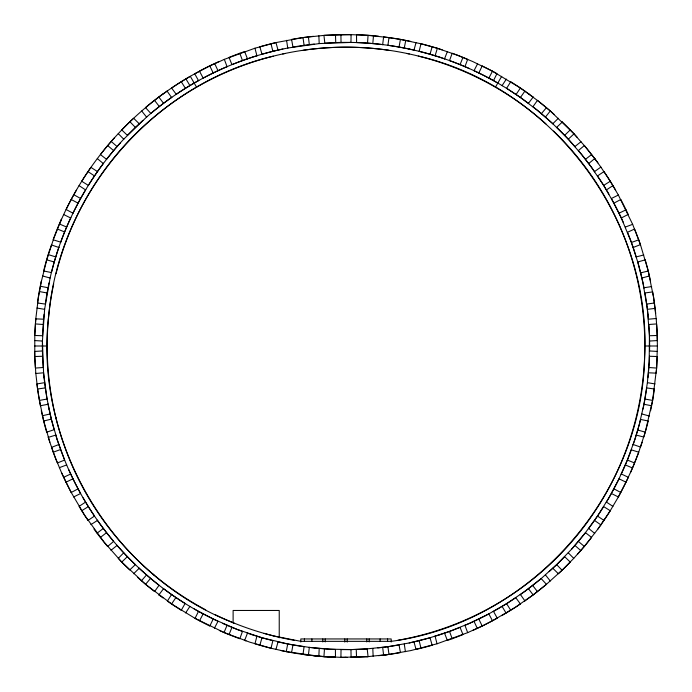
<?xml version="1.0" encoding="UTF-8"?>
<svg xmlns="http://www.w3.org/2000/svg" width="692" height="692" viewBox="0 0 692 692"><rect width="100%" height="100%" fill="white"/><g stroke="black" fill="none" stroke-linecap="round" stroke-linejoin="round"><path stroke-width="1.04" d="M44.651 308.995L42.428 341.035L43.57 372.798L35.82 373.481L34.79 356.864L34.79 335.136L35.785 318.856L38.432 297.283L41.408 281.255L46.667 260.166L53.379 239.493L59.815 223.265M209.806 626.035L213.205 619.029L237.192 629.452L262.311 637.851L288.071 644.036L309.333 647.392L330.11 649.2L351.302 649.572L367.175 648.871L388.255 646.657L409.128 642.98L429.689 637.851L449.843 631.303L469.487 623.362L488.535 614.072L506.89 603.476L524.458 591.625L541.161 578.581L556.913 564.404L571.627 549.154L585.25 532.927L597.706 515.782L608.934 497.808L618.89 479.098L627.506 459.739L634.754 439.818L639.27 424.585L644.036 403.929L647.392 382.667L649.2 361.89L649.433 335.404L647.349 308.995L642.98 282.872L637.756 261.991L645.238 259.837M619.029 478.795L626.035 482.194L632.644 467.671L638.621 452.507L645.333 431.834L652.668 400.071L656.639 367.72L657.4 346L656.976 329.703L656.18 318.519L648.43 319.202M42.437 340.698L42.385 346A303.598 303.598 0 0 0 43.155 367.184M649.563 351.302L649.615 346A303.598 303.598 0 0 0 648.871 324.825M34.652 340.568L42.428 341.035M47.056 399.05L39.392 400.417L43.847 421.333L49.841 442.231L55.282 457.594L61.519 472.662L71.051 492.194L84.839 515.601L103.999 541.974L122 562.319L145.839 584.55L171.867 604.159L195.032 618.354L224.329 632.644L249.769 642.159L270.667 648.153L286.583 651.682L318.856 656.215L340.914 657.357L341.035 649.572M502.366 85.756C456.876 58.344 404.076 43.233 350.965 42.428L351.086 34.643L367.72 35.361L388.999 37.584L387.918 45.3M657.348 351.432L649.572 350.965M234.06 623.068C112.857 576.272 33.225 443.745 48.812 314.765C60.014 192.774 154.039 84.346 273.297 56.164M418.288 56.052C552.052 86.855 651.881 219.373 644.641 356.432C642.358 496.026 529.605 622.895 391.179 641.346L300.821 641.346L273.712 635.948M335.482 657.218L335.404 649.433A303.598 303.598 0 0 1 314.28 647.937M356.518 34.782L356.596 42.567A303.598 303.598 0 0 1 377.745 44.063M323.934 656.613L324.487 648.845M367.513 43.155L368.066 35.387M335.136 657.21A310.803 310.803 0 0 1 318.856 656.215L319.202 648.421M372.798 43.579L373.481 35.82M35.785 318.856L43.579 319.202M36.927 308.052L44.608 309.333L50.17 277.7M309.333 647.392L308.39 655.116L304.454 654.606M382.667 44.608L383.61 36.884L400.071 39.332L421.333 43.847L437.041 48.206L457.594 55.282L472.662 61.519L492.194 71.051L520.133 87.841L537.719 100.617L550.296 110.98L573.746 133.625L584.55 145.839L595.388 159.532M655.073 383.948L647.392 382.667M303.001 654.416L304.082 646.7M291.583 652.608L292.95 644.944M399.05 47.056L400.417 39.392M286.246 651.604L287.734 643.967M404.266 48.033L405.754 40.396M42.584 275.952L50.092 278.028C61.925 226.249 87.676 177.74 123.955 138.936M278.028 641.908L275.952 649.416M413.972 50.092L416.048 42.584M649.416 416.048L641.908 413.972M51.407 272.553L43.769 271.005M271.005 648.231L272.873 640.671M419.127 51.329L420.995 43.769M259.837 645.238L261.991 637.756M430.009 54.244L432.163 46.762M256.914 636.242L254.959 643.794A309.93 309.93 0 0 0 270.667 648.153M435.086 55.758L437.37 48.31M49.841 249.769L51.563 244.622M57.246 252.182L58.932 247.156M633.068 444.844L634.754 439.818A303.598 303.598 0 0 0 640.593 419.447L648.231 420.995M640.429 447.378L642.159 442.231M247.477 633.18L244.622 640.429M444.523 58.82L447.378 51.571M60.697 242.157L53.267 239.821M239.821 638.733L242.477 631.415M449.523 60.585L452.179 53.267M229.026 634.59L231.95 627.376M460.05 64.624L462.974 57.41M224.009 632.505L227.062 625.343M464.938 66.657L467.671 59.356A310.423 310.423 0 0 0 452.507 53.379M59.356 224.329C86.768 159.272 137.128 104.267 199.504 71.215L203.163 78.084M630.481 472.662L632.644 467.671A310.319 310.319 0 0 0 638.621 452.507M60.775 221.068L61.519 219.338M70.835 217.686L68.638 222.513A303.598 303.598 0 0 0 60.723 242.165M621.165 474.314L623.362 469.487A303.598 303.598 0 0 0 631.303 449.843L638.733 452.179M63.707 214.546L70.688 217.997M217.997 621.312L214.399 628.224M488.837 613.916L492.496 620.785L515.601 607.161L533.402 594.696L546.161 584.55L562.319 570L573.746 558.375L584.55 546.161L597.931 529.034L610.084 511.016L618.354 496.968L628.371 477.29L621.312 474.003M482.194 65.965L478.795 72.971L474.003 70.688L477.601 63.776M199.504 620.785L203.163 613.916M488.837 78.084L492.496 71.215M66.527 464.626C92.572 526.422 139.827 578.944 198.509 611.382L195.032 618.354A310.423 310.423 0 0 0 209.494 625.888M493.491 80.618L496.968 73.646A309.904 309.904 0 0 0 482.506 66.112M72.971 213.205L66.112 209.494A310.907 310.907 0 0 1 73.646 195.032L76.319 190.3M495.411 87.209L501.7 76.319M85.756 189.634L83.066 194.192A303.598 303.598 0 0 0 73.136 212.911M606.244 502.366L608.934 497.808A303.598 303.598 0 0 0 618.89 479.089M79.078 185.62L85.583 189.919M612.922 506.38L606.417 502.081M189.919 606.417L185.62 612.922M181.278 610.266L185.11 603.476A303.598 303.598 0 0 1 167.559 591.617M510.722 81.734L506.605 88.342L520.15 97.295L537.07 110.045L552.813 123.721L568.054 138.936L581.955 154.93L591.634 167.542L603.476 185.11L613.916 203.163L620.785 199.504M171.581 603.969L175.941 597.516M516.059 94.484L520.419 88.031M171.581 594.506L167.386 601.08A310.042 310.042 0 0 0 180.984 610.084M520.419 97.494L524.891 91.119M100.375 167.542L103.523 163.286M588.477 528.714L591.625 524.458M97.304 158.598L103.324 163.554M158.875 594.904L163.554 588.676M528.446 103.324L533.125 97.096M594.696 533.402L588.676 528.446M154.558 591.599L159.073 585.25A303.598 303.598 0 0 1 142.863 571.618L138.936 568.046M537.442 100.401L532.927 106.75A303.598 303.598 0 0 1 549.163 120.382L553.064 123.955M145.571 584.325L150.588 578.365M541.412 113.635L546.429 107.675M141.445 580.787L146.557 574.914M545.443 117.086L550.296 110.98A310.431 310.431 0 0 0 537.719 100.617M118.254 133.625L123.721 139.187L146.816 116.861M139.187 568.279L133.625 573.746M552.813 123.721L558.375 118.254M573.746 558.375L568.279 552.813M135.338 564.637L129.681 570A310.319 310.319 0 0 1 118.254 558.375L123.721 552.813M556.662 127.363L562.319 122M121.757 562.068L127.363 556.662M564.637 135.338L570.243 129.932M568.279 139.187L573.979 133.885M141.704 110.988L146.557 117.086C186.572 82.149 235.911 58.033 288.071 47.973M117.086 545.443L110.988 550.296M574.914 146.557L581.012 141.704M550.296 581.012L545.443 574.914M107.675 546.429L113.635 541.412M578.365 150.588L584.325 145.571M100.401 537.442L106.542 532.658M585.458 159.342L591.599 154.558M97.105 533.125L103.324 528.446M588.676 163.554L594.696 158.598M162.966 94.069L167.386 90.92M167.542 100.375L171.858 97.295M520.142 594.705L524.458 591.625A303.598 303.598 0 0 0 541.17 578.573L546.429 584.325M524.614 601.08L529.034 597.931A311.746 311.746 0 0 0 546.161 584.55M97.486 520.419L90.92 524.614M594.514 171.581L600.881 167.109L610.084 180.984L618.354 195.032L632.644 224.329L640.437 244.622L648.153 270.667L653.568 297.283L656.215 318.856M88.031 520.419L94.484 516.059M597.516 175.941L603.969 171.581M81.734 510.722L88.342 506.605M603.658 185.395L610.266 181.278M85.583 502.081L79.078 506.38A309.93 309.93 0 0 0 87.841 520.133M606.417 189.919L612.922 185.62M171.867 87.841A310.423 310.423 0 0 1 185.62 79.078L190.3 76.319L196.589 87.209M501.7 615.681L506.38 612.922A310.319 310.319 0 0 0 520.133 604.159M198.812 80.454L194.192 83.066A303.598 303.598 0 0 0 176.244 94.302L171.581 88.031M493.188 611.546L497.808 608.934A303.598 303.598 0 0 0 515.782 597.698L520.419 603.969M611.382 198.509L618.354 195.032M340.914 657.357L367.72 656.639L389.337 654.372L410.745 650.592L437.041 643.794L467.671 632.644L482.506 625.888L497.271 618.19L493.491 611.382M71.215 492.496L78.084 488.837L80.618 493.491L73.646 496.968M65.965 482.194L72.971 478.795M619.029 213.205L626.035 209.806M63.638 477.29L70.696 474.003M644.027 288.071L642.98 282.872A303.598 303.598 0 0 0 637.851 262.32L631.303 242.157L621.304 217.997L628.224 214.399A309.921 309.921 0 0 0 620.949 199.806M198.509 80.618L194.729 73.81L209.494 66.112L224.329 59.356L254.959 48.206L275.952 42.584L302.663 37.627L324.28 35.361L351.086 34.643M227.374 66.527L222.513 68.638A303.598 303.598 0 0 0 203.483 77.936M464.626 625.473L469.487 623.362A303.598 303.598 0 0 0 488.543 614.063M224.329 59.356L227.062 66.657M467.671 632.644L464.938 625.343M625.343 227.062L632.644 224.329M57.41 462.974L64.624 460.05L57.246 439.818L51.407 419.447L46.995 398.722L43.57 372.798M634.59 229.026L627.506 232.261A303.598 303.598 0 0 1 634.754 252.182L636.346 257.234M53.267 452.179L60.585 449.523M631.415 242.477L638.733 239.821M58.82 444.523L51.563 447.378A309.895 309.895 0 0 0 57.272 462.654M633.18 247.477L640.437 244.622A310.423 310.423 0 0 0 634.728 229.346M252.182 57.246L257.234 55.654M434.766 636.346L439.818 634.754M254.959 48.206L256.914 55.749M48.31 437.37L55.749 435.086M636.251 256.914L643.794 254.959M437.041 643.794L435.086 636.251M46.762 432.163L54.149 429.689A303.598 303.598 0 0 1 49.046 409.128M43.769 420.995L51.329 419.127M640.671 272.873L648.231 271.005M282.708 53.976L285.043 53.474M42.506 415.71L50.092 413.972M641.908 278.028L649.416 275.952A309.904 309.904 0 0 0 645.333 260.166M286.583 40.326L287.734 48.033L319.54 43.544M48.033 404.266L40.387 405.754L37.627 389.337L35.785 373.144M643.967 287.734L651.674 286.583M405.417 651.674L404.266 643.967M644.944 292.95L652.668 291.929M303.226 50.274C331.546 46.174 360.454 46.174 388.774 50.274M37.584 388.999L45.3 387.918M646.7 304.082L654.416 303.001M387.546 654.606L383.61 655.116L382.667 647.392M44.608 382.667L36.918 383.948A309.895 309.895 0 0 0 39.332 400.071M647.392 309.333L655.116 308.39M318.856 35.785L319.202 43.57L350.965 42.428M373.144 656.215L372.798 648.43M366.795 656.699L369.191 656.526M35.387 368.066L43.155 367.513M648.845 324.487L656.613 323.934M34.782 356.518L42.558 356.259M649.442 335.741L657.218 335.482M350.965 649.572L351.086 657.357L356.864 657.21M42.428 350.965L34.643 351.432A309.999 309.999 0 0 0 35.361 367.72M649.572 341.035L657.357 340.568M34.6 346L47.177 346M644.823 346L657.4 346M344.806 657.391L347.194 657.391M351.432 34.652L346 34.6A311.729 311.729 0 0 0 324.28 35.361M351.302 42.437L346 42.385A303.598 303.598 0 0 0 324.833 43.138L323.934 35.387M340.698 649.563L346 649.615A303.598 303.598 0 0 0 367.192 648.862L368.066 656.613M340.568 657.348L346 657.4M34.782 335.482L42.558 335.741M649.442 356.259L657.218 356.518M35.387 323.934L43.155 324.487M648.845 367.513L656.613 368.066M322.809 656.526L325.205 656.699M648.421 372.798L656.215 373.144A310.431 310.431 0 0 0 657.21 356.864M318.519 656.18L313.45 655.696A311.53 311.53 0 0 1 281.237 650.601M377.737 44.046L383.005 44.651M308.995 647.349L314.263 647.954M37.584 303.001L45.3 304.082M646.7 387.918L654.416 388.999M39.392 291.583L47.056 292.95M644.944 399.05L652.608 400.417M406.957 53.474L409.292 53.976M40.396 286.246L48.033 287.734M643.967 404.266L651.604 405.754M409.128 49.02L414.3 50.17M277.7 641.83L282.872 642.98A303.598 303.598 0 0 0 303.762 646.648M264.041 633.362L273.297 635.836M46.762 259.837L54.244 261.991M637.756 430.009L645.238 432.163M48.31 254.63L55.758 256.914M636.242 435.086L643.794 437.041A309.904 309.904 0 0 0 648.153 421.333M439.818 57.246L444.844 58.932M247.156 633.068L252.182 634.754M244.328 640.325L245.989 640.896M51.459 244.942L58.82 247.477M633.18 444.523L640.541 447.058M57.41 229.026L64.624 231.95M627.376 460.05L634.59 462.974M59.495 224.009L66.657 227.062M625.343 464.938L632.505 467.991M198.509 611.382L217.686 621.165M71.215 199.504L78.084 203.163M613.916 488.837L620.785 492.496M73.819 194.729L80.618 198.509M611.382 493.491L618.354 496.968A309.895 309.895 0 0 0 625.888 482.506M506.38 79.078L502.081 85.583L506.89 88.524A303.598 303.598 0 0 1 524.467 100.383L528.714 103.523M81.734 181.278L88.342 185.395M603.658 506.605L610.266 510.722M88.031 171.581L94.484 175.941M597.516 516.059L603.969 520.419M97.494 171.581L90.92 167.386A309.921 309.921 0 0 0 81.916 180.984M594.506 520.419L600.881 524.891M529.034 94.069L533.402 97.304M163.286 588.477L167.542 591.625M158.598 594.696L162.966 597.931M100.401 154.558L106.542 159.342M585.458 532.658L591.599 537.442M107.675 145.571L113.635 150.588M578.365 541.412L584.325 546.429M111.213 141.445L117.086 146.557M574.914 545.443L580.787 550.555M153.019 574.126L153.918 574.914M550.555 111.213L554.37 114.587M121.757 129.932L127.363 135.338M564.637 556.662L570.243 562.068M129.932 121.757L135.338 127.363M556.662 564.637L562.068 570.243M139.187 123.721L133.625 118.254A309.904 309.904 0 0 0 122 129.681M552.813 568.279L558.375 573.746A309.999 309.999 0 0 0 570 562.319M575.139 146.816L571.627 142.846A303.598 303.598 0 0 0 556.913 127.605M116.861 545.184L120.373 549.154A303.598 303.598 0 0 0 135.113 564.395M145.571 107.675L150.839 113.419A303.598 303.598 0 0 1 167.559 100.383M154.558 100.401L159.342 106.542M532.658 585.458L537.442 591.599M158.875 97.105L163.554 103.324M528.446 588.676L533.125 594.895M594.895 158.875L601.08 167.386M591.634 167.542L594.705 171.858M97.295 520.142L100.375 524.458M167.109 91.119L171.581 97.486M520.419 594.514L524.891 600.881M181.278 81.734L185.395 88.342M506.605 603.658L510.722 610.266M185.914 78.905L189.919 85.583M502.081 606.417L506.086 613.095M611.546 198.803L621.304 217.997M209.806 65.965L213.205 72.971M478.795 619.029L482.194 626.035M214.71 63.638L217.997 70.696M474.003 621.304L477.29 628.362M59.356 467.671L66.657 464.938L64.494 459.739M229.026 57.41L231.95 64.624M460.05 627.376L462.974 634.59M239.821 53.267L242.477 60.585M449.523 631.415L452.179 638.733M247.477 58.82L244.622 51.563A309.904 309.904 0 0 0 229.346 57.272M444.523 633.18L447.378 640.437A310.327 310.327 0 0 0 462.654 634.728M55.654 434.766L57.246 439.818M48.206 437.041L49.841 442.231M259.837 46.762L261.991 54.244M430.009 637.756L432.163 645.238M271.005 43.769L272.873 51.329M419.127 640.671L420.995 648.231M278.028 50.092L275.952 42.584A310.033 310.033 0 0 0 260.166 46.667M413.972 641.908L416.048 649.416A309.921 309.921 0 0 0 431.834 645.333M55.784 417.129L56.052 418.288M649.494 276.29L650.592 281.255M47.973 403.929L49.02 409.128M291.583 39.392L292.95 47.056M399.05 644.944L400.417 652.608M303.001 37.584L304.082 45.3M387.918 646.7L388.999 654.416M308.39 36.884L309.333 44.608M647.954 314.263L648.456 319.54M43.544 372.46L44.046 377.737M335.482 34.782L335.741 42.558M356.259 649.442L356.518 657.218M340.914 34.643L341.035 42.428M391.179 642.038L391.179 638.95L300.821 638.95L300.821 642.038M387.589 638.95L387.589 641.346M380.107 638.95L380.107 641.346M369.191 638.95L369.191 641.942M366.795 638.95L366.795 641.942M347.194 638.95L347.194 642.098M344.806 638.95L344.806 642.098M325.205 638.95L325.205 641.942M322.809 638.95L322.809 641.942M311.893 638.95L311.893 641.346M304.411 638.95L304.411 641.346M279.231 637.816L279.231 610.465L233.118 610.465L233.118 622.947M649.433 356.596A303.598 303.598 0 0 1 647.954 377.737M646.657 388.255A303.598 303.598 0 0 1 642.98 409.128M603.485 506.881A303.598 303.598 0 0 1 591.634 524.449M585.259 532.918A303.598 303.598 0 0 1 571.635 549.154M564.404 556.904A303.598 303.598 0 0 1 549.163 571.618M459.748 627.497A303.598 303.598 0 0 1 439.835 634.746M429.697 637.842A303.598 303.598 0 0 1 409.136 642.972M398.73 644.987A303.598 303.598 0 0 1 377.745 647.937M272.57 640.584A303.598 303.598 0 0 1 252.199 634.746M242.174 631.294A303.598 303.598 0 0 1 222.53 623.354M212.928 618.873A303.598 303.598 0 0 1 194.21 608.925M113.445 541.153A303.598 303.598 0 0 1 100.392 524.449M94.32 515.774A303.598 303.598 0 0 1 83.092 497.799M77.954 488.535A303.598 303.598 0 0 1 68.664 469.487M64.52 459.73A303.598 303.598 0 0 1 57.272 439.818M47.021 398.722A303.598 303.598 0 0 1 44.08 377.737M42.601 335.404A303.598 303.598 0 0 1 44.08 314.263M45.369 303.753A303.598 303.598 0 0 1 49.046 282.881M51.433 272.553A303.598 303.598 0 0 1 57.272 252.182M88.541 185.119A303.598 303.598 0 0 1 100.392 167.55M106.776 159.082A303.598 303.598 0 0 1 120.391 142.855M127.622 135.104A303.598 303.598 0 0 1 142.863 120.382M232.278 64.512A303.598 303.598 0 0 1 252.199 57.263M262.329 54.158A303.598 303.598 0 0 1 282.89 49.037M293.296 47.013A303.598 303.598 0 0 1 314.28 44.063M388.264 45.352A303.598 303.598 0 0 1 409.136 49.037M419.464 51.416A303.598 303.598 0 0 1 439.835 57.263M449.852 60.714A303.598 303.598 0 0 1 469.496 68.646M479.106 73.127A303.598 303.598 0 0 1 497.816 83.075M578.59 150.847A303.598 303.598 0 0 1 591.634 167.55M597.706 176.226A303.598 303.598 0 0 1 608.943 194.201M614.081 203.465A303.598 303.598 0 0 1 623.371 222.513M645.005 293.278A303.598 303.598 0 0 1 647.954 314.263M154.281 591.383A311.755 311.755 0 0 1 137.63 577.413M610.084 511.016A311.478 311.478 0 0 1 597.931 529.034M335.058 657.244A311.478 311.478 0 0 1 313.372 655.731M107.329 546.17A311.478 311.478 0 0 1 93.948 529.043M46.528 431.808A311.478 311.478 0 0 1 41.269 410.719M37.489 302.612A311.478 311.478 0 0 1 41.269 281.203M43.708 270.607A311.478 311.478 0 0 1 49.703 249.708M53.241 239.432A311.478 311.478 0 0 1 61.389 219.269M145.727 107.355A311.478 311.478 0 0 1 162.854 93.965M199.711 70.939A311.478 311.478 0 0 1 219.243 61.406M356.804 34.669A311.478 311.478 0 0 1 378.498 36.192M562.311 121.904A311.478 311.478 0 0 1 577.405 137.535M584.541 145.744A311.478 311.478 0 0 1 597.923 162.88M604.159 171.78A311.478 311.478 0 0 1 615.681 190.222M652.677 291.868A311.478 311.478 0 0 1 655.705 313.398M400.071 652.668A311.53 311.53 0 0 1 378.55 655.696M239.493 638.621A311.21 311.21 0 0 1 219.338 630.481M34.79 335.283A309.999 309.999 0 0 1 35.785 319.003M71.051 492.194A311.824 311.824 0 0 1 61.519 472.662M492.194 620.949A311.642 311.642 0 0 1 472.662 630.481M656.639 324.375A310.431 310.431 0 0 1 657.348 340.663M367.72 656.639A310.128 310.128 0 0 1 351.432 657.348M654.372 389.337A311.642 311.642 0 0 1 650.592 410.745M591.383 537.719A311.746 311.746 0 0 1 577.413 554.37M553.583 131.047A298.823 298.823 0 0 1 397.891 640.282M294.109 640.282A298.823 298.823 0 0 1 215.004 614.582M205.714 609.842A298.823 298.823 0 0 1 53.708 283.867M56.052 273.712A298.823 298.823 0 0 1 545.953 123.929M421.333 43.847A311.72 311.72 0 0 1 442.231 49.841M511.111 81.967A311.72 311.72 0 0 1 529.12 94.121M291.929 39.332A311.288 311.288 0 0 1 313.45 36.304M389.302 37.627A311.288 311.288 0 0 1 410.711 41.408M100.617 154.281A311.487 311.487 0 0 1 114.587 137.63"/></g></svg>
